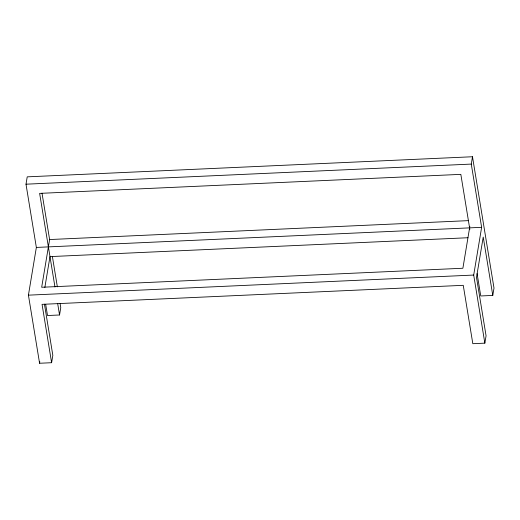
<?xml version="1.0" encoding="UTF-8"?>
<svg xmlns="http://www.w3.org/2000/svg" width="520" height="520" viewBox="0 0 520 520"><rect width="100%" height="100%" fill="white"/><g stroke="black" fill="none" stroke-linecap="round" stroke-linejoin="round"><path stroke-width="0.78" d="M44.454 304.194L52.832 355.368L51.61 362.713L39.578 363.253L28.424 295.159L36.355 247.429L26 184.191L27.222 176.852L472.491 156.748L494 288.08L492.778 295.418L480.747 295.964L477.081 273.579M42.023 193.225L49.608 239.544L41.678 287.267L462.885 268.249L469.84 226.395M44.85 287.495L49.985 256.614L467.942 237.738M39.578 363.253L39.819 361.784M45.675 304.33L47.509 315.523L59.54 314.983L60.762 307.639L60.105 303.641M51.61 362.713L42.055 304.343L463.255 285.324L472.817 343.694L484.848 343.148L473.7 275.054L481.631 227.325L471.276 164.086L472.491 156.748M484.848 343.148L486.07 335.81L476.509 277.44L483.223 237.049L492.778 295.418M26 184.191L471.276 164.086M49.608 239.544L468.377 220.636M36.355 247.429L481.631 227.325M28.424 295.159L473.7 275.054M469.84 229.365L460.831 174.363L39.63 193.381L54.958 286.995M52.384 256.464L57.356 286.851M57.707 303.791L59.54 314.983"/></g></svg>
